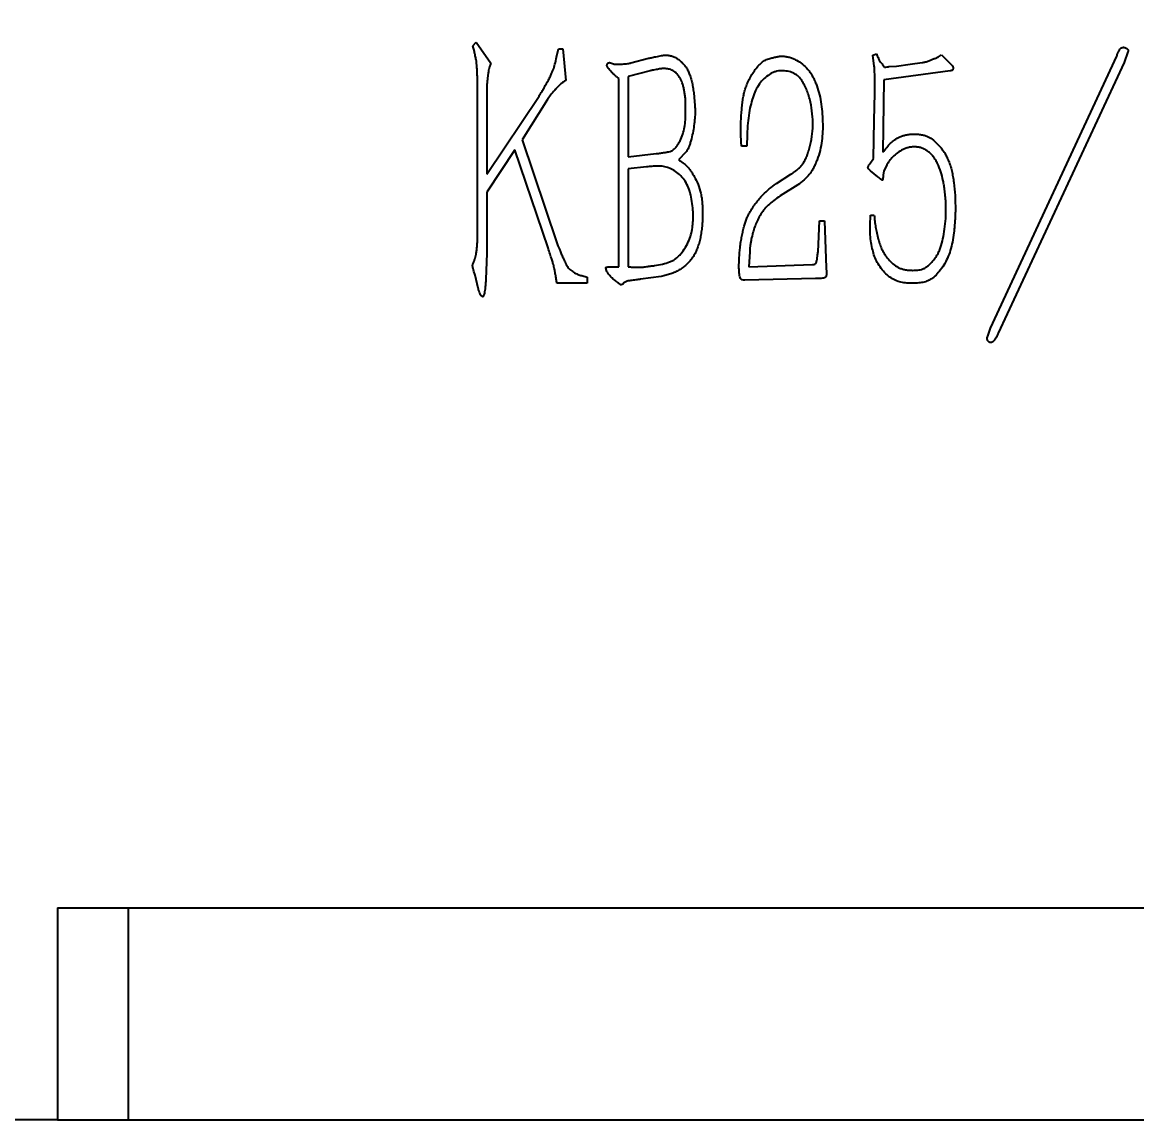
# Model space of a CAD drawing. Header units: millimetres. Extents: x 0 to 210, y 0 to 297.
# Drawn here: x 96.62 to 112.39, y 119.36 to 134.89 of the extents above; entities that cross this region are included whole.
import ezdxf

# ---------------------------------------------------------------- set-up
doc = ezdxf.new("R2010")
doc.units = ezdxf.units.MM
doc.layers.add('根据设置的颜色创建', color=7, linetype='Continuous', lineweight=25)
doc.styles.add('SLDTEXTSTYLE5', font='TXT', dxfattribs={"width": 0.7})
doc.dimstyles.new('SLDDIMSTYLE2', dxfattribs={"dimtxt": 3.5, "dimasz": 4.08, "dimexe": 0, "dimexo": 0.0625, "dimgap": 0.875, "dimtad": 2, "dimrnd": 1e-09, "dimzin": 12, "dimdsep": 46, "dimtxsty": 'SLDTEXTSTYLE5', "dimsah": 1, "dimcen": 0.09, "dimadec": 0, "dimazin": 3, "dimtol": 1, "dimtp": 0.01, "dimtm": 0.01, "dimtfac": 1, "dimtofl": 0, "dimtmove": 0, "dimatfit": 3, "dimfxl": 0, "dimfrac": 2, "dimtolj": 1, "dimarcsym": 0})

# ---------------------------------------------------------------- blocks, each defined once
blk = doc.blocks.new('_D_4')
at = {"layer": '根据设置的颜色创建'}
for p, q in [((85.123, 181.697), (129.198, 181.697)), ((127.198, 181.697), (127.198, 122.357)), ((122.116, 122.357), (129.198, 122.357))]:
    blk.add_line(p, q, dxfattribs=at)
for points in [[(127.198, 181.697), (126.69, 177.617), (127.706, 177.617)], [(127.198, 122.357), (127.706, 126.437), (126.69, 126.437)]]:
    blk.add_solid(points, dxfattribs=at)
at = {"layer": '根据设置的颜色创建', "char_height": 3.5, "attachment_point": 1, "rotation": 90, "style": 'SLDTEXTSTYLE5'}
for s, insert in [('±0.01', (122.686, 163.214)), ('59.34', (122.686, 154.231))]:
    blk.add_mtext(s, dxfattribs=dict(at, insert=insert))

msp = doc.modelspace()

# ---------------------------------------------------------------- linework, layer by layer
at = {"color": 7, "linetype": 'Continuous', "lineweight": 25}
for p, q in [((102.9975671, 134.5540266), (103.0430604, 134.6039946)), ((103.0177035, 134.4734811), (102.9975671, 134.5540266)), ((103.0430604, 134.6039946), (103.2488989, 134.3071696)), ((104.1803926, 134.3929356), (104.2057495, 134.5137538)), ((104.2057495, 134.5137538), (104.2713792, 134.5137538)), ((104.2713792, 134.5137538), (104.3116519, 134.0655331)), ((105.2289756, 134.3123901), (105.4810532, 134.377274)), ((108.6551423, 134.4227672), (108.7058561, 134.4429036)), ((108.6752786, 134.2668968), (108.6551423, 134.4227672)), ((109.1839085, 134.2967285), (109.35022, 134.3168648)), ((109.4456814, 134.3422218), (109.5210063, 134.3727992)), ((109.5814154, 134.3974103), (109.6269087, 134.4279878)), ((109.6269087, 134.4279878), (109.7730839, 134.2818126)), ((110.3182575, 130.5565836), (112.1051742, 134.4078514)), ((112.2110766, 134.3168648), (110.4286347, 130.4864792)), ((112.2610447, 134.4682605), (112.2110766, 134.3168648)), ((105.5056643, 134.2012671), (105.1939234, 134.1207216)), ((108.7908763, 134.2922537), (108.8214538, 134.251981)), ((109.747727, 134.2012671), (108.8110127, 134.0707536)), ((108.8818629, 134.2616763), (108.9877653, 134.2668968)), ((108.9877653, 134.2668968), (109.1839085, 134.2967285)), ((105.0626641, 131.4276682), (105.0626641, 134.09089)), ((105.1939234, 134.1207216), (105.1939234, 132.9833895)), ((108.8110127, 134.0707536), (108.7960969, 133.0482733)), ((103.0631968, 132.0064025), (103.0631968, 133.9700717)), ((103.1937103, 133.8992215), (103.1937103, 132.7365324)), ((103.1937103, 132.7365324), (103.9335356, 133.844033)), ((108.6752786, 133.4964941), (108.6804992, 133.8843057)), ((104.0498791, 133.7933191), (103.6918991, 133.2250259)), ((108.6655833, 132.9580325), (108.6752786, 133.4964941)), ((103.6918991, 133.2250259), (104.1856132, 131.764766)), ((106.8764293, 133.3003509), (106.8719545, 133.1340394)), ((103.5912173, 133.0840713), (103.1937103, 132.4844549)), ((104.0595744, 131.6946616), (103.5912173, 133.0840713)), ((106.8719545, 133.1340394), (106.7958838, 133.1340394)), ((105.1939234, 132.9833895), (105.5914303, 133.0281369)), ((106.0090736, 133.0482733), (105.903917, 132.9431167)), ((108.609649, 132.8827076), (108.6655833, 132.9580325)), ((105.4504757, 132.8424348), (105.1939234, 132.8118574)), ((105.1939234, 132.8118574), (105.1939234, 131.4276682)), ((108.7259925, 132.7014802), (108.62009, 132.7865005)), ((108.8110127, 132.7865005), (108.8013174, 132.7216166)), ((108.8468107, 132.8573507), (108.8110127, 132.7865005)), ((107.2895978, 132.6052731), (107.4961821, 132.7365324)), ((107.5916434, 132.5851367), (107.3447864, 132.4292663)), ((103.1937103, 132.4844549), (103.1937103, 131.6141161)), ((108.6148695, 132.0168435), (108.62009, 132.1577981)), ((108.62009, 132.1577981), (108.6752786, 132.1577981)), ((107.8787732, 131.6387272), (107.8989096, 132.0772527)), ((107.8989096, 132.0772527), (107.969014, 132.0772527)), ((107.969014, 132.0772527), (107.9943709, 131.4127523)), ((106.9122273, 131.6387272), (106.9017862, 131.4276682)), ((103.1937103, 131.6141161), (103.1787945, 131.2516613)), ((104.9172347, 131.4276682), (105.0626641, 131.4276682)), ((106.9017862, 131.4276682), (107.8027024, 131.4574998)), ((103.0728921, 131.1256226), (103.0273988, 131.3068499)), ((104.6136975, 131.195727), (104.1856132, 131.195727)), ((104.5376268, 131.3016294), (104.6136975, 131.281493)), ((104.6136975, 131.281493), (104.6136975, 131.195727)), ((105.6622805, 131.2919341), (105.3699302, 131.2516613)), ((107.8429752, 131.2613566), (106.8413771, 131.2359997)), ((110.2824595, 130.4462064), (110.3182575, 130.5565836)), ((97.1225443, 122.3570055), (122.1161443, 122.3570055)), ((97.1225443, 122.3570055), (97.1225443, 119.3570055)), ((98.1225443, 122.3570055), (98.1225443, 119.3570055)), ((97.1225443, 119.3570055), (95.1225443, 119.3570055)), ((97.1225443, 119.3570055), (98.1225443, 119.3570055)), ((98.1225443, 119.3570055), (122.1161443, 119.3570055))]:
    msp.add_line(p, q, dxfattribs=at)
for points, knots in [([(103.0631968, 133.9700717), (103.0633099, 133.9837465), (103.0635526, 134.0130928), (103.0614387, 134.0600577), (103.0603244, 134.113275), (103.0580389, 134.1704537), (103.0554926, 134.2266713), (103.0514841, 134.2768586), (103.048129, 134.3186916), (103.0422887, 134.3636476), (103.031087, 134.4141754), (103.0221901, 134.4535997), (103.0177035, 134.4734811)], [0, 0, 0, 0, 0.0809265507, 0.1736709352, 0.2781811947, 0.3959752779, 0.512364139, 0.6112215239, 0.6939472502, 0.7607458466, 0.8793458698, 1, 1, 1, 1]), ([(112.1051742, 134.4078514), (112.1099322, 134.4223345), (112.1185093, 134.4484427), (112.132862, 134.4827402), (112.148567, 134.5069147), (112.1637905, 134.5237586), (112.1809901, 134.5317464), (112.1992766, 134.5342414), (112.218958, 134.5296975), (112.2385121, 134.521374), (112.2547035, 134.5102927), (112.2669136, 134.4977712), (112.2683923, 134.4815917), (112.2635552, 134.4728155), (112.2610447, 134.4682605)], [0, 0, 0, 0, 0.1663078292, 0.2997963002, 0.4035507423, 0.4802220518, 0.5432722593, 0.606147408, 0.6779180607, 0.7604955883, 0.8364447029, 0.8923280426, 0.9441166603, 1, 1, 1, 1]), ([(103.9335356, 133.844033), (103.938019, 133.8512369), (103.9495759, 133.8698069), (103.9704158, 133.9039926), (103.9980463, 133.951212), (104.0302248, 134.0078397), (104.0628582, 134.0674708), (104.0920701, 134.1226302), (104.1144239, 134.1708857), (104.1388165, 134.2263506), (104.1603756, 134.2998804), (104.1733681, 134.3602801), (104.1803926, 134.3929356)], [0, 0, 0, 0, 0.0420114347, 0.1082946472, 0.1982224195, 0.312876456, 0.4307554914, 0.5348040471, 0.6218033485, 0.6940469125, 0.8345847877, 1, 1, 1, 1]), ([(105.0626641, 134.09089), (105.0504215, 134.1002552), (105.0283705, 134.1171236), (104.9960502, 134.14373), (104.9640169, 134.1763369), (104.9360553, 134.2090988), (104.9119467, 134.2370208), (104.9003607, 134.2565381), (104.8924259, 134.2714867), (104.8936933, 134.2868249), (104.9019695, 134.2988744), (104.9110181, 134.3137879), (104.9332722, 134.318197), (104.9579794, 134.3089375), (104.9839265, 134.300862), (105.0044515, 134.294174), (105.0226521, 134.2936058), (105.0442773, 134.2935142), (105.0755796, 134.2956968), (105.1134099, 134.2963668), (105.1517681, 134.2990815), (105.1846913, 134.3033543), (105.2100504, 134.3056632), (105.2235507, 134.3104618), (105.2289756, 134.3123901)], [0, 0, 0, 0, 0.0749326419, 0.1349663888, 0.2033257289, 0.2966571968, 0.3447826092, 0.3816744927, 0.4077049539, 0.4246661309, 0.4533139147, 0.4782264162, 0.5057829471, 0.5541505015, 0.6049766018, 0.6386830251, 0.658055693, 0.6931002739, 0.7439120064, 0.8104197952, 0.8770591959, 0.930572488, 0.9721011387, 1, 1, 1, 1]), ([(105.4810532, 134.377274), (105.4887388, 134.3793523), (105.5057467, 134.3839517), (105.5345652, 134.3894159), (105.5687195, 134.3973369), (105.6069079, 134.404524), (105.6446536, 134.4133627), (105.6789234, 134.4178019), (105.7074013, 134.4225411), (105.7246638, 134.4226974), (105.732385, 134.4227672)], [0, 0, 0, 0, 0.0933305658, 0.206534791, 0.3437640897, 0.5044154332, 0.6622113554, 0.7978523346, 0.9095831231, 1, 1, 1, 1]), ([(105.732385, 134.4227672), (105.7488629, 134.4209749), (105.7817873, 134.4173936), (105.8301461, 134.40396), (105.8760641, 134.3815584), (105.9199619, 134.3527602), (105.9599907, 134.316723), (105.9964953, 134.2752137), (106.0277942, 134.2272324), (106.0538419, 134.1725911), (106.0759815, 134.1120923), (106.0948857, 134.0448109), (106.1091386, 133.9706334), (106.1207035, 133.8917095), (106.1293667, 133.8125734), (106.1352144, 133.7371951), (106.1392156, 133.667819), (106.139972, 133.6235319), (106.140333, 133.6023965)], [0, 0, 0, 0, 0.0492562821, 0.0984181129, 0.1483634045, 0.2006618472, 0.2540877863, 0.308068643, 0.3646750672, 0.4238737507, 0.487746474, 0.5561058921, 0.6315166981, 0.7122504324, 0.7933389677, 0.8682587298, 0.937128181, 1, 1, 1, 1]), ([(106.7958838, 133.6023965), (106.7979638, 133.6307472), (106.8019843, 133.6855453), (106.8103707, 133.7648291), (106.8235054, 133.8378587), (106.8381863, 133.9068696), (106.8586222, 133.9742897), (106.8875434, 134.0421229), (106.923658, 134.1126676), (106.9663157, 134.1834559), (107.0131172, 134.2502682), (107.0656742, 134.3045787), (107.1207832, 134.3462985), (107.1795192, 134.3703758), (107.2355235, 134.3861841), (107.2865523, 134.3980781), (107.3325759, 134.4065321), (107.3616595, 134.4074289), (107.3753639, 134.4078514)], [0, 0, 0, 0, 0.07740736607, 0.14961770097, 0.2169451613, 0.27935279143, 0.34166122473, 0.40841456975, 0.47985940245, 0.5572904423, 0.63338440845, 0.70135869323, 0.76242294935, 0.82001963741, 0.87292665622, 0.92087242412, 0.96271483955, 1, 1, 1, 1]), ([(107.3753639, 134.4078514), (107.392569, 134.4065163), (107.4270488, 134.4038405), (107.4776975, 134.3925367), (107.5267129, 134.3748484), (107.5896276, 134.3455108), (107.6624303, 134.2968574), (107.7254762, 134.2353564), (107.7687242, 134.1780743), (107.7989709, 134.1293101), (107.8269427, 134.0754783), (107.8605765, 133.9965076), (107.8950434, 133.8917515), (107.9209483, 133.7598432), (107.9368232, 133.6226329), (107.9459514, 133.4824876), (107.9457534, 133.3436243), (107.9378015, 133.2530835), (107.9339618, 133.2093643)], [0, 0, 0, 0, 0.0351687153, 0.0704797186, 0.1054431102, 0.1412853533, 0.2118873312, 0.2828869984, 0.3198036158, 0.3580745405, 0.3998070502, 0.4434196298, 0.5330596669, 0.6241551632, 0.7171171292, 0.8146681399, 0.910509253, 1, 1, 1, 1]), ([(108.7058561, 134.4429036), (108.7130899, 134.4241707), (108.7252904, 134.3925758), (108.7441154, 134.3514355), (108.7649333, 134.3192479), (108.7818307, 134.3016658), (108.7908763, 134.2922537)], [0, 0, 0, 0, 0.3450145558, 0.5819010635, 0.776180755, 1, 1, 1, 1]), ([(109.35022, 134.3168648), (109.3657567, 134.3193766), (109.3984093, 134.3246556), (109.429424, 134.3361805), (109.4456814, 134.3422218)], [0, 0, 0, 0, 0.4758157777, 1, 1, 1, 1]), ([(109.5210063, 134.3727992), (109.5287569, 134.3756755), (109.5423552, 134.3807218), (109.5597044, 134.3886573), (109.5721973, 134.393731), (109.5789287, 134.3964178), (109.5814154, 134.3974103)], [0, 0, 0, 0, 0.3800052952, 0.666709348, 0.8768774777, 1, 1, 1, 1]), ([(103.2488989, 134.3071696), (103.242938, 134.2908464), (103.2323843, 134.2619465), (103.2223485, 134.2259008), (103.217084, 134.1973315), (103.2126319, 134.1710102), (103.2082158, 134.1379232), (103.2021623, 134.0827675), (103.1940461, 134.0025907), (103.1938275, 133.9352988), (103.1937103, 133.8992215)], [0, 0, 0, 0, 0.1259380906, 0.2229720649, 0.2706792541, 0.3364415448, 0.4164578098, 0.5125672297, 0.738672114, 1, 1, 1, 1]), ([(106.0045989, 133.7784033), (106.0029297, 133.8008138), (105.9997479, 133.8435339), (105.9902051, 133.9041159), (105.9804488, 133.9583334), (105.9638304, 134.0203013), (105.9361396, 134.0886534), (105.8949076, 134.1461997), (105.856708, 134.1827644), (105.8269336, 134.203941), (105.7955878, 134.218711), (105.7538173, 134.2285975), (105.704898, 134.2331474), (105.6577662, 134.2307785), (105.6207475, 134.223973), (105.587591, 134.2182479), (105.5487261, 134.2096946), (105.5205923, 134.2041886), (105.5056643, 134.2012671)], [0, 0, 0, 0, 0.0835896826, 0.1593428105, 0.2281077903, 0.2884754037, 0.397926133, 0.5006318556, 0.5490576172, 0.5942280554, 0.6360331343, 0.6770945852, 0.7533151382, 0.8181796443, 0.8519435976, 0.8933165179, 0.9433931357, 1, 1, 1, 1]), ([(107.3850592, 134.2012671), (107.3701255, 134.2014225), (107.3403393, 134.2017324), (107.2959962, 134.1949681), (107.2529931, 134.1810752), (107.1966879, 134.1548197), (107.1306646, 134.108308), (107.062576, 134.035508), (107.0054862, 133.948201), (106.9621133, 133.8462954), (106.9276221, 133.7308968), (106.9027943, 133.6006316), (106.8835084, 133.4554832), (106.87886, 133.3536178), (106.8764293, 133.3003509)], [0, 0, 0, 0, 0.03912570929, 0.07803896971, 0.11701226887, 0.15726794348, 0.24064809111, 0.32689279966, 0.41731246352, 0.51277493349, 0.61631852006, 0.73267896718, 0.86021380122, 1, 1, 1, 1]), ([(107.7728708, 133.7582669), (107.7655467, 133.786714), (107.7512622, 133.8421951), (107.7238864, 133.9218511), (107.689904, 133.9950274), (107.6520882, 134.0627432), (107.6050635, 134.1225856), (107.5417491, 134.1648113), (107.4676317, 134.1936455), (107.4134379, 134.1986477), (107.3850592, 134.2012671)], [0, 0, 0, 0, 0.1375742563, 0.2683154842, 0.3938931251, 0.5149343813, 0.6315302937, 0.7462029393, 0.8670984639, 1, 1, 1, 1]), ([(108.6804992, 133.8843057), (108.6804998, 133.8987244), (108.680501, 133.929799), (108.68049, 133.9795183), (108.6805396, 134.0354536), (108.6803335, 134.0946158), (108.6810469, 134.1515657), (108.6790229, 134.200021), (108.6781025, 134.2373664), (108.6761102, 134.2582013), (108.6752786, 134.2668968)], [0, 0, 0, 0, 0.1130164931, 0.2435700282, 0.3897120451, 0.5514425438, 0.7073273618, 0.8359913704, 0.9315503214, 1, 1, 1, 1]), ([(108.8214538, 134.251981), (108.8331803, 134.2532175), (108.8534981, 134.2553601), (108.8734334, 134.2597992), (108.8818629, 134.2616763)], [0, 0, 0, 0, 0.577156903, 1, 1, 1, 1]), ([(109.7730839, 134.2818126), (109.7783882, 134.2744846), (109.7876983, 134.2616222), (109.7929879, 134.2396635), (109.7868046, 134.2239054), (109.78174, 134.209755), (109.7665634, 134.2013182), (109.7547818, 134.2012863), (109.747727, 134.2012671)], [0, 0, 0, 0, 0.24146906515, 0.42382984724, 0.5688755821, 0.68767676429, 0.81298244847, 1, 1, 1, 1]), ([(104.3116519, 134.0655331), (104.2987944, 134.0573303), (104.2744377, 134.0417915), (104.2461222, 134.0187821), (104.2224459, 133.9986725), (104.2020019, 133.9775286), (104.1773459, 133.9514686), (104.1407804, 133.9108933), (104.0960037, 133.8589797), (104.0647218, 133.8144484), (104.0498791, 133.7933191)], [0, 0, 0, 0, 0.1202502169, 0.2277945445, 0.2875906814, 0.3652758835, 0.4596487069, 0.570766204, 0.7963360267, 1, 1, 1, 1]), ([(105.5914303, 133.0281369), (105.611821, 133.0308171), (105.6501625, 133.0358566), (105.7034546, 133.0436763), (105.7485902, 133.0524146), (105.7873332, 133.0592544), (105.8214018, 133.0735406), (105.8512768, 133.0969981), (105.8800738, 133.1279844), (105.9138805, 133.1815835), (105.9499856, 133.2562771), (105.9817432, 133.3528345), (106.0002969, 133.4552341), (106.005792, 133.5620629), (106.0043054, 133.6702613), (106.0045018, 133.7426046), (106.0045989, 133.7784033)], [0, 0, 0, 0, 0.0624049752, 0.1173432709, 0.1633543399, 0.2019702255, 0.2364367693, 0.2741507603, 0.3163162841, 0.3642234452, 0.4657630694, 0.5673755079, 0.6716763439, 0.7805045724, 0.8913837059, 1, 1, 1, 1]), ([(107.4961821, 132.7365324), (107.5127146, 132.7475342), (107.5444402, 132.7686464), (107.5883678, 132.8021704), (107.6255539, 132.8373846), (107.6588264, 132.8741869), (107.6866865, 132.9187235), (107.7120407, 132.9721958), (107.736898, 133.0364587), (107.7667735, 133.1357051), (107.7955865, 133.2672272), (107.8092654, 133.4291728), (107.8013117, 133.5934548), (107.7824967, 133.702486), (107.7728708, 133.7582669)], [0, 0, 0, 0, 0.0529518857, 0.1016140197, 0.1471024975, 0.1893817724, 0.233512078, 0.2865800137, 0.3470224649, 0.4170563256, 0.5628017313, 0.7051596756, 0.8491580024, 1, 1, 1, 1]), ([(106.140333, 133.6023965), (106.1381813, 133.5685583), (106.1338356, 133.5002178), (106.121008, 133.3968393), (106.1017601, 133.290771), (106.0788385, 133.2029867), (106.0578302, 133.137174), (106.0419394, 133.0979017), (106.0277554, 133.0677807), (106.0145862, 133.0540295), (106.0090736, 133.0482733)], [0, 0, 0, 0, 0.17654161, 0.3565475926, 0.5421643502, 0.7374738838, 0.8287687893, 0.9013706312, 0.958714477, 1, 1, 1, 1]), ([(106.7958838, 133.1340394), (106.7943164, 133.1581486), (106.7913282, 133.204111), (106.7882449, 133.2697503), (106.7869428, 133.3286863), (106.7856384, 133.4005363), (106.7876501, 133.4911481), (106.7930518, 133.5641325), (106.7958838, 133.6023965)], [0, 0, 0, 0, 0.1545900631, 0.2947137172, 0.4204170565, 0.5317754468, 0.7545206276, 1, 1, 1, 1]), ([(108.7960969, 133.0482733), (108.8151587, 133.0714508), (108.8503208, 133.1142047), (108.9025798, 133.1754433), (108.9633115, 133.2274661), (109.0256566, 133.2610565), (109.0841135, 133.2848839), (109.1359073, 133.2970131), (109.193123, 133.3046423), (109.2331028, 133.3052524), (109.2540129, 133.3055714)], [0, 0, 0, 0, 0.16367972, 0.3019289019, 0.4385332365, 0.5969349756, 0.685799532, 0.782136193, 0.8860532393, 1, 1, 1, 1]), ([(109.2540129, 133.3055714), (109.2746896, 133.3042269), (109.3137724, 133.3016855), (109.3683005, 133.2921099), (109.4157458, 133.2783049), (109.4701432, 133.2512094), (109.5326899, 133.2021889), (109.5921836, 133.1437679), (109.6385224, 133.0867557), (109.6724939, 133.037557), (109.7018579, 132.9819277), (109.7289465, 132.9215283), (109.7519536, 132.855065), (109.7722326, 132.7826592), (109.7881249, 132.7035532), (109.8065879, 132.5874835), (109.8193757, 132.4297876), (109.8217922, 132.3005127), (109.8230519, 132.2331231)], [0, 0, 0, 0, 0.0461088694, 0.087154761, 0.1230511139, 0.1557301107, 0.2218270578, 0.2989394453, 0.3410430236, 0.3852623068, 0.4318274816, 0.4808951817, 0.5325429682, 0.5882799528, 0.6482081387, 0.7120961601, 0.8499189821, 1, 1, 1, 1]), ([(107.9339618, 133.2093643), (107.9259865, 133.1643897), (107.909917, 133.0737694), (107.8752355, 132.9646995), (107.8430421, 132.8816963), (107.8158185, 132.8263881), (107.787969, 132.7767513), (107.7460139, 132.7186191), (107.681708, 132.6529486), (107.6226198, 132.6084596), (107.5916434, 132.5851367)], [0, 0, 0, 0, 0.1863291796, 0.3754384189, 0.4661032199, 0.549634699, 0.6269393625, 0.6982107406, 0.8417906042, 1, 1, 1, 1]), ([(109.2540129, 133.1243441), (109.2360804, 133.1237868), (109.2012213, 133.1227034), (109.1506407, 133.1138455), (109.1039421, 133.0977793), (109.0476828, 133.0701265), (108.9853736, 133.0297303), (108.925555, 132.9731674), (108.8775336, 132.9172596), (108.8565919, 132.8764237), (108.8468107, 132.8573507)], [0, 0, 0, 0, 0.1050400162, 0.2041880847, 0.2995398025, 0.3933548456, 0.5711190047, 0.7319181349, 0.8747880032, 1, 1, 1, 1]), ([(109.6873178, 132.3136686), (109.6856438, 132.3457625), (109.6824463, 132.4070615), (109.6729281, 132.4945199), (109.663109, 132.5732427), (109.6464281, 132.6654322), (109.617657, 132.770277), (109.5798025, 132.8684262), (109.5417584, 132.9388083), (109.5107069, 132.985607), (109.4751605, 133.0255709), (109.436426, 133.0593808), (109.3943778, 133.0863338), (109.3500931, 133.1068882), (109.3029231, 133.1199202), (109.2704977, 133.122853), (109.2540129, 133.1243441)], [0, 0, 0, 0, 0.09596785955, 0.18329731597, 0.26268692742, 0.33288460491, 0.46293420219, 0.58688897716, 0.64602936328, 0.70163343194, 0.7542312704, 0.80529202462, 0.85472337154, 0.90290080013, 0.95063561814, 1, 1, 1, 1]), ([(105.903917, 132.9431167), (105.9265056, 132.9275212), (105.9675312, 132.8991963), (106.014938, 132.8608823), (106.0472866, 132.8264756), (106.0719151, 132.7936348), (106.0998488, 132.7530201), (106.1395888, 132.6871165), (106.1864586, 132.5929226), (106.2183048, 132.4874034), (106.2349584, 132.3938668), (106.2425211, 132.3140648), (106.2473036, 132.2259713), (106.2466017, 132.164517), (106.2462354, 132.1324412)], [0, 0, 0, 0, 0.0891688008, 0.1619494463, 0.197366037, 0.2422637232, 0.2951179388, 0.3574313552, 0.492126834, 0.6356675952, 0.7135917921, 0.800442007, 0.8958416891, 1, 1, 1, 1]), ([(106.1097555, 132.2279026), (106.1057399, 132.2697614), (106.0980164, 132.3502698), (106.0754854, 132.4652019), (106.0408875, 132.5694369), (105.9876074, 132.6590186), (105.9224452, 132.7341577), (105.8470294, 132.7907287), (105.7699031, 132.8282634), (105.703989, 132.8471261), (105.6469278, 132.8513205), (105.5926434, 132.8519575), (105.5257287, 132.8484321), (105.4770641, 132.8445538), (105.4504757, 132.8424348)], [0, 0, 0, 0, 0.1198416678, 0.2304955131, 0.3333923276, 0.4312537641, 0.525673876, 0.6152694103, 0.6980108242, 0.7691938914, 0.8090459715, 0.8607950178, 0.9239440845, 1, 1, 1, 1]), ([(108.62009, 132.7865005), (108.6110131, 132.7947562), (108.5969229, 132.8075715), (108.5814426, 132.8318445), (108.5929608, 132.8574856), (108.6031967, 132.8729559), (108.609649, 132.8827076)], [0, 0, 0, 0, 0.3257790938, 0.5057075932, 0.688422248, 1, 1, 1, 1]), ([(106.7757474, 131.6991363), (106.7794672, 131.7272679), (106.7866327, 131.7814591), (106.8011986, 131.859466), (106.8167395, 131.931869), (106.8335674, 131.9986457), (106.8522709, 132.0593734), (106.8723065, 132.1143118), (106.8944445, 132.163467), (106.925866, 132.2195265), (106.9653673, 132.2808924), (107.0110499, 132.3468192), (107.0558907, 132.4022137), (107.1132714, 132.4637282), (107.1906008, 132.5311829), (107.2559588, 132.5800974), (107.2895978, 132.6052731)], [0, 0, 0, 0, 0.0788344886, 0.1518625908, 0.2204185962, 0.2845849887, 0.3431409339, 0.3969049897, 0.4469839227, 0.4927412552, 0.5753355116, 0.6496941848, 0.7155015697, 0.7731707499, 0.8832533297, 1, 1, 1, 1]), ([(108.8013174, 132.7216166), (108.8007133, 132.7127159), (108.7996526, 132.69709), (108.7965635, 132.6761372), (108.7938458, 132.6636079), (108.7933578, 132.6516598), (108.7814482, 132.6532874), (108.7699706, 132.6632217), (108.7499754, 132.6797943), (108.7348517, 132.6934695), (108.7259925, 132.7014802)], [0, 0, 0, 0, 0.1767224727, 0.3102481102, 0.4043476253, 0.4554216136, 0.4945576204, 0.5977544913, 0.7643700364, 1, 1, 1, 1]), ([(107.3447864, 132.4292663), (107.3132838, 132.407963), (107.2537064, 132.3676745), (107.1747691, 132.3010055), (107.1078166, 132.2316453), (107.057662, 132.1542538), (107.0169879, 132.0756032), (106.9837604, 131.9951727), (106.9559399, 131.9079416), (106.9373582, 131.8290629), (106.9251634, 131.7628691), (106.9171156, 131.7169948), (106.9134525, 131.6760766), (106.9126189, 131.6506643), (106.9122273, 131.6387272)], [0, 0, 0, 0, 0.1211637839, 0.2291433925, 0.3289603562, 0.4272232833, 0.5218748383, 0.6110728883, 0.7043168696, 0.8135113956, 0.8691628121, 0.9189389522, 0.9619223037, 1, 1, 1, 1]), ([(109.2189607, 131.3769543), (109.2426342, 131.3770783), (109.2906435, 131.3773297), (109.3510113, 131.3913544), (109.3984483, 131.4140047), (109.4351139, 131.4400449), (109.4725841, 131.4743391), (109.5105176, 131.5156688), (109.5454701, 131.563734), (109.5774285, 131.6151214), (109.6027344, 131.6708984), (109.6295223, 131.7511042), (109.6543717, 131.8597907), (109.6771721, 131.9996955), (109.6890418, 132.1526261), (109.6879061, 132.258713), (109.6873178, 132.3136686)], [0, 0, 0, 0, 0.0606592387, 0.1230156825, 0.1569713293, 0.195019226, 0.2379331287, 0.2871548347, 0.3387028626, 0.3902350976, 0.4421881394, 0.4954486235, 0.6070101793, 0.7278328288, 0.8590109318, 1, 1, 1, 1]), ([(105.1939234, 131.4276682), (105.215543, 131.4260679), (105.2550278, 131.4231451), (105.3090055, 131.4206423), (105.3520346, 131.4207107), (105.3874552, 131.4217906), (105.4213422, 131.4268702), (105.4610197, 131.4305629), (105.5093219, 131.4381463), (105.5836908, 131.4465608), (105.6754612, 131.464383), (105.7636994, 131.4871922), (105.8270914, 131.5155785), (105.8712702, 131.5451513), (105.9135487, 131.5831745), (105.9652279, 131.6436829), (106.0197376, 131.7252636), (106.067023, 131.8274513), (106.0955342, 131.9296731), (106.1089037, 132.0308537), (106.1133106, 132.130188), (106.1109312, 132.1955879), (106.1097555, 132.2279026)], [0, 0, 0, 0, 0.0449027184, 0.0820076971, 0.1118719063, 0.134036549, 0.1553038579, 0.1827678813, 0.2165556909, 0.2565359557, 0.3377303395, 0.4100843471, 0.4446440836, 0.481060304, 0.5197155568, 0.5620502457, 0.6455926972, 0.7220844041, 0.7942972009, 0.864493787, 0.9330451584, 1, 1, 1, 1]), ([(106.2462354, 132.1324412), (106.2450386, 132.1020947), (106.2427099, 132.043047), (106.2344013, 131.9569223), (106.2224915, 131.8755321), (106.2073667, 131.7988648), (106.1869874, 131.7276202), (106.1631048, 131.6617466), (106.1325054, 131.6025832), (106.0991317, 131.5481035), (106.0601219, 131.4991667), (106.015418, 131.4562029), (105.9676786, 131.4158819), (105.9143564, 131.3811608), (105.8572371, 131.3502478), (105.7953798, 131.3260939), (105.7304782, 131.3053852), (105.6852617, 131.2964668), (105.6622805, 131.2919341)], [0, 0, 0, 0, 0.0806654171, 0.1569573349, 0.2297116318, 0.2991315521, 0.3643535875, 0.4264200635, 0.4848975502, 0.540968832, 0.5959404162, 0.6505777752, 0.7054540741, 0.761684578, 0.8192942365, 0.8776672191, 0.9378247063, 1, 1, 1, 1]), ([(108.6752786, 132.1577981), (108.6771687, 132.1296721), (108.6809099, 132.0740007), (108.6926716, 131.9909097), (108.7083769, 131.9061192), (108.7302639, 131.8210802), (108.75481, 131.7396693), (108.7847563, 131.6660672), (108.8235128, 131.5973028), (108.8738194, 131.5306312), (108.9358554, 131.4671947), (108.9988098, 131.424177), (109.05626, 131.3994096), (109.1053895, 131.3858509), (109.1603428, 131.3788965), (109.198807, 131.3776221), (109.2189607, 131.3769543)], [0, 0, 0, 0, 0.0798298904, 0.1580120086, 0.2375680819, 0.3239933775, 0.4066285939, 0.47829753, 0.5486147266, 0.6296010735, 0.7142551532, 0.7990233949, 0.8435014704, 0.8909991001, 0.9428879315, 1, 1, 1, 1]), ([(109.8230519, 132.2331231), (109.8218373, 132.203043), (109.8194878, 132.1448561), (109.8156192, 132.06049), (109.8083379, 131.982247), (109.7994114, 131.8878685), (109.7811708, 131.7802335), (109.7528069, 131.6604692), (109.712888, 131.5502611), (109.6598726, 131.4509008), (109.599591, 131.3645923), (109.5360652, 131.2944354), (109.4690216, 131.2447874), (109.3982418, 131.2127665), (109.3209654, 131.1986357), (109.2674812, 131.1967354), (109.2390971, 131.195727)], [0, 0, 0, 0, 0.068100345, 0.1317334717, 0.1909949262, 0.245830311, 0.3461354273, 0.4376506752, 0.5239371684, 0.6104706786, 0.6915968188, 0.7616202458, 0.8235943289, 0.8789776939, 0.935773314, 1, 1, 1, 1]), ([(103.0273988, 131.3068499), (103.0220161, 131.3254403), (103.0126441, 131.3578089), (103.0025857, 131.3996647), (102.9957138, 131.4267078), (102.9907819, 131.446918), (102.9984955, 131.4696912), (103.0109389, 131.4990703), (103.0245798, 131.5334907), (103.0372011, 131.5696971), (103.0440787, 131.6130032), (103.0512717, 131.6661721), (103.0562481, 131.7262068), (103.0612708, 131.7791095), (103.0616993, 131.8271684), (103.0625488, 131.8756369), (103.0634172, 131.9367932), (103.0632747, 131.9817911), (103.0631968, 132.0064025)], [0, 0, 0, 0, 0.0814409022, 0.141800157, 0.180602535, 0.199684078, 0.2275858233, 0.2782653886, 0.3355482061, 0.3828347996, 0.4392327386, 0.5193880428, 0.6086621155, 0.6925500287, 0.7427527012, 0.8107287817, 0.8964794508, 1, 1, 1, 1]), ([(109.2390971, 131.195727), (109.2050329, 131.1951339), (109.1418538, 131.1940339), (109.0510885, 131.2049437), (108.9688028, 131.2344877), (108.890969, 131.2807211), (108.8171196, 131.344027), (108.7542583, 131.4229831), (108.7035209, 131.5075884), (108.6685653, 131.5967146), (108.6447232, 131.691891), (108.6261841, 131.7962432), (108.6132984, 131.9064134), (108.6143562, 131.9807659), (108.6148695, 132.0168435)], [0, 0, 0, 0, 0.0865389875, 0.160504637, 0.2308256987, 0.3069839685, 0.3894046095, 0.4765134222, 0.5623115594, 0.6391400817, 0.7188087329, 0.8112377406, 0.9084079028, 1, 1, 1, 1]), ([(104.1856132, 131.195727), (104.1819766, 131.2150914), (104.1744393, 131.2552263), (104.1660069, 131.3170103), (104.1539903, 131.3788877), (104.1423333, 131.4326926), (104.1282514, 131.4835961), (104.1106454, 131.5385778), (104.0877754, 131.6110818), (104.069628, 131.6648655), (104.0595744, 131.6946616)], [0, 0, 0, 0, 0.1146103875, 0.2375418603, 0.3626322618, 0.4812249767, 0.5577124636, 0.6697853778, 0.8170619058, 1, 1, 1, 1]), ([(104.1856132, 131.764766), (104.1887413, 131.7550336), (104.1960378, 131.7323321), (104.2113284, 131.6947444), (104.2308411, 131.6483125), (104.2532653, 131.5962597), (104.2766499, 131.5445528), (104.2981278, 131.4989677), (104.3167918, 131.4624202), (104.3372401, 131.4245843), (104.3703926, 131.384806), (104.4215445, 131.3480816), (104.4778159, 131.3172387), (104.5184623, 131.3066309), (104.5376268, 131.3016294)], [0, 0, 0, 0, 0.0501062107, 0.1168761846, 0.1988202347, 0.2970865987, 0.3947311613, 0.4770550447, 0.5441025572, 0.595957182, 0.6877192366, 0.7947348712, 0.9032188555, 1, 1, 1, 1]), ([(106.8413771, 131.2359997), (106.8292016, 131.2359641), (106.8052029, 131.2358939), (106.7806099, 131.2597579), (106.7702863, 131.288972), (106.7651194, 131.3233337), (106.7616584, 131.3689203), (106.759996, 131.4473264), (106.7635502, 131.5588863), (106.771556, 131.6509408), (106.7757474, 131.6991363)], [0, 0, 0, 0, 0.0695467376, 0.1370817554, 0.1845080112, 0.2515949244, 0.3414313525, 0.4544905149, 0.7143957736, 1, 1, 1, 1]), ([(107.8027024, 131.4574998), (107.8141928, 131.458222), (107.8345498, 131.4595013), (107.8548375, 131.4803097), (107.8592748, 131.5064871), (107.8657573, 131.5385884), (107.872007, 131.5842491), (107.8763343, 131.6190907), (107.8787732, 131.6387272)], [0, 0, 0, 0, 0.1540576413, 0.2729357259, 0.3652989956, 0.5153323366, 0.7268449891, 1, 1, 1, 1]), ([(105.0984621, 131.1711159), (105.0943351, 131.1706108), (105.084481, 131.1694048), (105.0738032, 131.1802797), (105.061908, 131.1914229), (105.0461486, 131.203313), (105.0270262, 131.2206346), (104.9936695, 131.2444981), (104.9550169, 131.2782374), (104.9184982, 131.3203662), (104.8947928, 131.3568673), (104.8823831, 131.386315), (104.8786251, 131.4042668), (104.8775225, 131.4193361), (104.8961632, 131.4242962), (104.9085119, 131.4262723), (104.9172347, 131.4276682)], [0, 0, 0, 0, 0.0311415528, 0.0743574705, 0.1087918649, 0.1613792663, 0.2276694581, 0.3109767497, 0.481989673, 0.6282897331, 0.7454753434, 0.8231831122, 0.8728054201, 0.8962425422, 0.9267076923, 1, 1, 1, 1]), ([(107.9943709, 131.4127523), (107.9952749, 131.3998347), (107.9968561, 131.3772417), (107.997026, 131.3473385), (107.9983244, 131.3265437), (107.9978361, 131.3097325), (107.9924761, 131.2950407), (107.9874296, 131.2779954), (107.9675868, 131.26824), (107.939097, 131.2653953), (107.8960214, 131.2608795), (107.8623811, 131.2611821), (107.8429752, 131.2613566)], [0, 0, 0, 0, 0.1381344118, 0.2415972319, 0.3185515566, 0.3610666902, 0.4189877067, 0.4866012451, 0.5389072784, 0.6413796741, 0.7931253497, 1, 1, 1, 1]), ([(103.1787945, 131.2516613), (103.1779531, 131.2305188), (103.1763972, 131.191425), (103.1720705, 131.1374592), (103.1661804, 131.0927886), (103.15976, 131.0577157), (103.152609, 131.0308769), (103.145807, 131.0156669), (103.1405883, 131.0026584), (103.1351585, 131.0042574), (103.1333012, 131.0048043)], [0, 0, 0, 0, 0.2455311404, 0.4540006566, 0.628657272, 0.7667354502, 0.871765905, 0.9403512822, 0.9795970808, 1, 1, 1, 1]), ([(105.3699302, 131.2516613), (105.3540435, 131.2490008), (105.3245591, 131.2440632), (105.2828367, 131.2396643), (105.2477252, 131.2335088), (105.2100406, 131.2306717), (105.1703345, 131.2237608), (105.1349009, 131.2022639), (105.1153581, 131.1805347), (105.1022755, 131.1732417), (105.0984621, 131.1711159)], [0, 0, 0, 0, 0.1667079114, 0.3093968812, 0.4342356377, 0.5351319759, 0.7012229276, 0.8455503301, 0.9549806538, 1, 1, 1, 1]), ([(103.1333012, 131.0048043), (103.1310293, 131.0054578), (103.1256351, 131.0070093), (103.1150145, 131.0138824), (103.1031713, 131.0334915), (103.0904084, 131.0628775), (103.0770653, 131.0949484), (103.0740856, 131.1168497), (103.0728921, 131.1256226)], [0, 0, 0, 0, 0.050451439, 0.1197903097, 0.2644568726, 0.5285449771, 0.8111531059, 1, 1, 1, 1]), ([(110.4286347, 130.4864792), (110.4228293, 130.4732339), (110.4121579, 130.448887), (110.3949739, 130.4158642), (110.3773888, 130.3901976), (110.3603874, 130.3701446), (110.342068, 130.3586656), (110.3239379, 130.3530314), (110.3056624, 130.3566997), (110.2901436, 130.3673409), (110.2767425, 130.3820544), (110.2706272, 130.4018052), (110.2726516, 130.4242004), (110.2789832, 130.4384067), (110.2824595, 130.4462064)], [0, 0, 0, 0, 0.1459596783, 0.2682971458, 0.3747630183, 0.4599859491, 0.5309878243, 0.5906196059, 0.6467164673, 0.7121360873, 0.7779872083, 0.8438383292, 0.9142616775, 1, 1, 1, 1])]:
    msp.add_open_spline(points, degree=3, knots=knots, dxfattribs=at)

# ---------------------------------------------------------------- dimensions: what is measured, and where the dimension line sits
at = {"layer": '根据设置的颜色创建'}
dim = msp.add_linear_dim(base=(127.1979028, 122.3570055), p1=(85.1225443, 181.6970055), p2=(122.1161443, 122.3570055), angle=90, dimstyle='SLDDIMSTYLE2', dxfattribs=at)
dim.commit()
dim.dimension.update_dxf_attribs({"geometry": '_D_4', "text_midpoint": (127.1979028, 163.4329124), "dimtype": 160})

doc.saveas('drawing.dxf')
